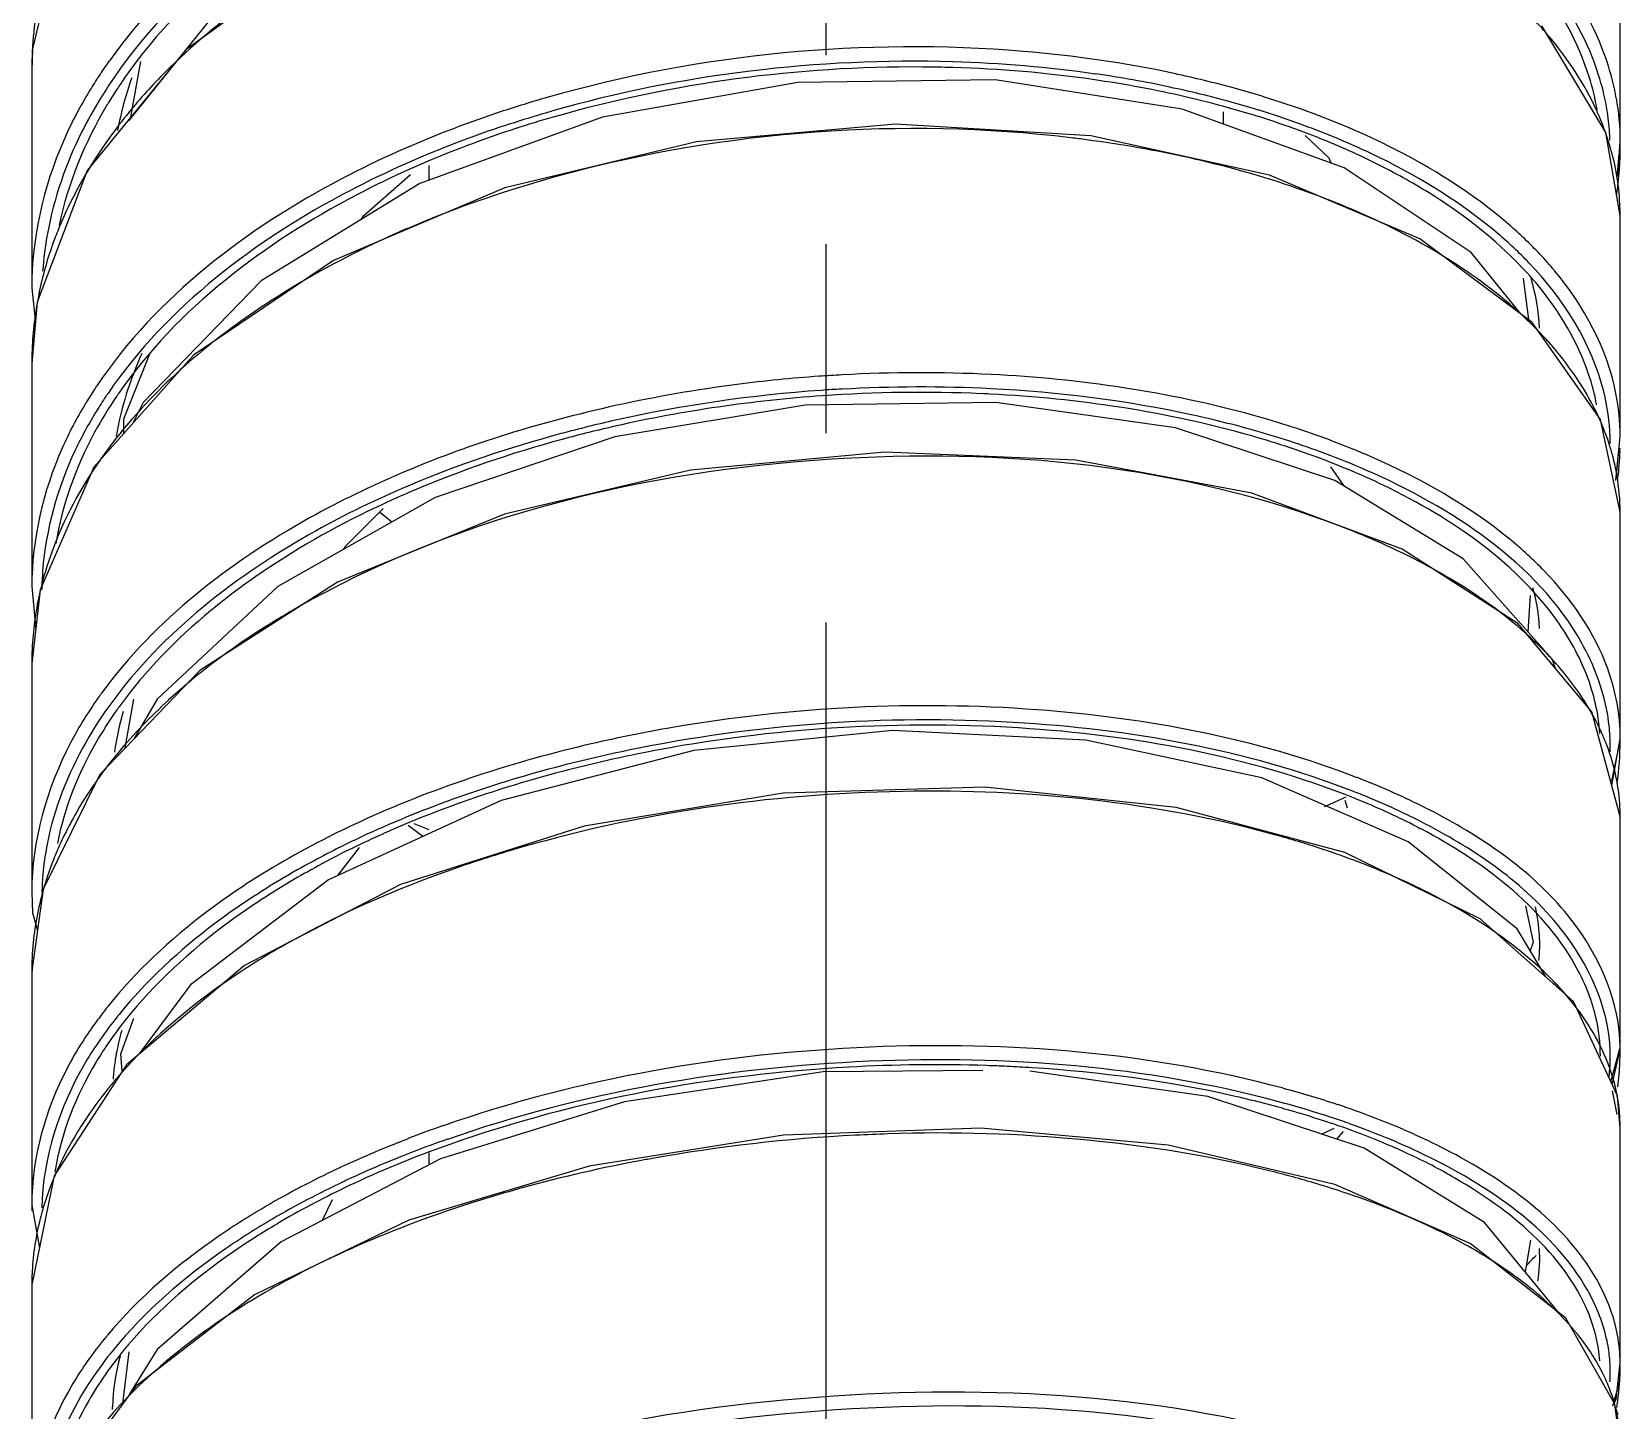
# Model space of a CAD drawing. Header units: millimetres. Extents: x 601 to 1195, y -13 to 407.
# Drawn here: x 716.41 to 727.08, y 341.26 to 350.52 of the extents above; entities that cross this region are included whole.
import ezdxf

# ---------------------------------------------------------------- set-up
doc = ezdxf.new("R2010")
doc.units = ezdxf.units.MM
doc.header["$LTSCALE"] = 0.1
doc.linetypes.add('CENTERX2', pattern=[101.6, 63.5, -12.7, 12.7, -12.7])
doc.layers.add('CENTER', color=1, linetype='CENTERX2')

msp = doc.modelspace()

# ---------------------------------------------------------------- linework, layer by layer
at = {"color": 7, "linetype": 'Continuous'}
for p, q in [((716.633, 351.298), (716.417, 350.402)), ((727.08, 349.777), (727.08, 351.221)), ((718.394, 351.078), (717.448, 350.394)), ((717.694, 350.701), (717.063, 349.917)), ((726.983, 349.839), (726.552, 350.556)), ((716.417, 350.402), (716.413, 350.256)), ((717.448, 350.394), (716.784, 349.585)), ((717.075, 349.932), (717.146, 350.317)), ((716.413, 350.258), (716.413, 348.794)), ((724.138, 349.996), (722.883, 350.192)), ((725.226, 349.601), (724.138, 349.996)), ((724.413, 349.979), (724.413, 349.896)), ((727.079, 349.28), (726.983, 349.839)), ((727.064, 349.548), (727.08, 349.782)), ((727.06, 349.537), (727.073, 349.695)), ((716.784, 349.585), (716.449, 348.7)), ((719.08, 349.617), (719.08, 349.519)), ((726.078, 349.033), (725.226, 349.601)), ((727.079, 347.798), (727.079, 349.281)), ((727.079, 349.28), (727.079, 349.281)), ((726.489, 348.564), (725.734, 349.124)), ((726.409, 348.623), (726.078, 349.033)), ((718.439, 348.98), (717.5, 348.343)), ((726.427, 348.86), (726.463, 348.584)), ((716.413, 348.794), (716.437, 348.561)), ((716.449, 348.7), (716.413, 348.288)), ((726.946, 347.911), (726.489, 348.564)), ((716.413, 348.289), (716.413, 346.788)), ((717.5, 348.343), (716.83, 347.591)), ((722.886, 348.026), (721.607, 348.008)), ((727.079, 347.289), (726.946, 347.911)), ((727.052, 347.508), (727.079, 347.8)), ((727.049, 347.501), (727.071, 347.708)), ((716.83, 347.591), (716.47, 346.768)), ((726.025, 346.977), (725.163, 347.501)), ((719.121, 347.387), (718.065, 346.789)), ((718.83, 347.222), (718.747, 347.289)), ((727.079, 347.268), (727.079, 347.292)), ((727.079, 345.767), (727.079, 347.289)), ((727.079, 345.751), (727.079, 347.27)), ((716.413, 346.791), (716.413, 346.788)), ((716.413, 346.791), (716.44, 346.5)), ((718.465, 346.82), (717.541, 346.227)), ((716.47, 346.768), (716.413, 346.271)), ((726.475, 346.729), (726.459, 346.486)), ((716.413, 346.272), (716.413, 344.735)), ((716.413, 346.256), (716.413, 344.718)), ((717.541, 346.227), (716.869, 345.527)), ((717.04, 345.706), (717.098, 346.033)), ((727.079, 345.245), (726.889, 345.948)), ((727.023, 345.453), (727.079, 345.767)), ((727.024, 345.485), (727.079, 345.751)), ((727.079, 345.751), (727.079, 345.751)), ((720.859, 345.688), (719.566, 345.354)), ((716.869, 345.527), (716.49, 344.757)), ((721.459, 345.402), (720.123, 345.181)), ((719.566, 345.354), (718.405, 344.821)), ((725.23, 345.356), (725.246, 345.303)), ((720.123, 345.181), (718.89, 344.789)), ((719.038, 345.112), (718.941, 345.186)), ((718.979, 345.199), (719.08, 345.159)), ((727.079, 345.227), (727.076, 345.258)), ((727.079, 343.677), (727.079, 345.247)), ((726.387, 344.49), (725.656, 345.076)), ((718.468, 344.85), (718.614, 345.037)), ((726.139, 344.559), (725.23, 345.004)), ((716.49, 344.757), (716.413, 344.207)), ((718.89, 344.789), (717.842, 344.245)), ((716.413, 344.738), (716.418, 344.598)), ((716.413, 344.738), (716.413, 344.735)), ((716.413, 344.728), (716.414, 344.711)), ((716.418, 344.598), (716.451, 344.48)), ((726.765, 344.002), (726.139, 344.559)), ((726.579, 344.168), (726.387, 344.49)), ((716.415, 344.222), (716.413, 344.186)), ((716.413, 344.208), (716.413, 342.62)), ((716.413, 344.208), (716.413, 344.207)), ((727.061, 343.369), (726.765, 344.002)), ((717.011, 343.652), (717.098, 343.891)), ((727.017, 343.464), (727.079, 343.693)), ((727.025, 343.445), (727.079, 343.679)), ((727.079, 343.693), (727.079, 343.693)), ((717.02, 343.535), (717.011, 343.652)), ((727.059, 343.245), (727.027, 343.404)), ((727.079, 343.152), (727.061, 343.369)), ((720.394, 343.33), (719.158, 342.946)), ((725.073, 343.112), (725.159, 343.153)), ((727.079, 341.573), (727.079, 343.16)), ((727.079, 343.152), (727.079, 343.16)), ((725.163, 342.773), (724.044, 343.038)), ((719.158, 342.946), (718.088, 342.388)), ((719.08, 342.987), (719.08, 342.905)), ((726.169, 342.518), (725.359, 343.018)), ((716.564, 342.833), (716.413, 342.101)), ((720.155, 342.898), (718.945, 342.535)), ((726.072, 342.378), (725.163, 342.773)), ((716.413, 342.637), (716.413, 342.636)), ((716.413, 342.636), (716.464, 342.346)), ((716.413, 342.631), (716.413, 342.62)), ((716.413, 342.631), (716.414, 342.615)), ((718.363, 342.531), (718.433, 342.673)), ((718.945, 342.535), (717.909, 342.033)), ((726.67, 341.91), (726.169, 342.518)), ((726.476, 342.4), (726.441, 342.188)), ((718.088, 342.388), (717.254, 341.666)), ((726.715, 341.876), (726.072, 342.378)), ((716.413, 342.101), (716.413, 340.497)), ((717.909, 342.033), (717.109, 341.418)), ((727.044, 341.298), (726.715, 341.876)), ((717.025, 341.304), (717.068, 341.651)), ((717.254, 341.666), (717.068, 341.363)), ((727.052, 341.33), (727.079, 341.576)), ((727.076, 341.454), (727.079, 341.559)), ((727.03, 341.288), (727.076, 341.454)), ((717.109, 341.418), (716.6, 340.725)), ((727.039, 341.306), (727.052, 341.33)), ((727.079, 341.022), (727.044, 341.298)), ((727.066, 341.228), (727.046, 341.284))]:
    msp.add_line(p, q, dxfattribs=at)
for points in [[(722.883, 350.192), (721.557, 350.175), (720.245, 349.942)], [(720.245, 349.942), (719.019, 349.497), (717.954, 348.843)], [(723.524, 349.816), (722.214, 349.894), (720.876, 349.777), (719.59, 349.467), (718.439, 348.98)], [(725.734, 349.124), (724.724, 349.553), (723.524, 349.816)], [(724.963, 349.818), (725.122, 349.669), (725.139, 349.632)], [(718.627, 349.256), (718.643, 349.281), (718.956, 349.557)], [(717.954, 348.843), (717.162, 348.025), (717.09, 347.882)], [(717.032, 347.818), (717.032, 347.917), (717.206, 348.352)], [(721.607, 348.008), (720.328, 347.795), (719.121, 347.387)], [(725.163, 347.501), (724.093, 347.855), (722.886, 348.026)], [(725.615, 347.041), (724.606, 347.416), (723.425, 347.639), (722.142, 347.693), (720.837, 347.571)], [(720.837, 347.571), (719.587, 347.275), (718.465, 346.82)], [(725.135, 347.594), (725.222, 347.468), (725.222, 347.465)], [(718.506, 347.039), (718.517, 347.058), (718.773, 347.315)], [(726.889, 345.948), (726.392, 346.541), (725.615, 347.041)], [(726.644, 346.24), (726.622, 346.302), (726.025, 346.977)], [(718.065, 346.789), (717.256, 346.034), (717.101, 345.769)], [(725.656, 345.076), (724.672, 345.504), (723.49, 345.758), (722.193, 345.822), (720.859, 345.688)], [(725.23, 345.004), (724.097, 345.306), (722.813, 345.443), (721.459, 345.402)], [(718.405, 344.821), (717.478, 344.115), (717.135, 343.651)], [(726.444, 344.645), (726.495, 344.401), (726.474, 344.344)], [(717.842, 344.245), (717.048, 343.578), (716.564, 342.833)], [(722.799, 343.539), (721.728, 343.531), (720.394, 343.33)], [(725.359, 343.018), (724.311, 343.364), (723.116, 343.535)], [(724.044, 343.038), (722.785, 343.152), (721.461, 343.106), (720.155, 342.898)], [(725.218, 343.129), (725.217, 343.127), (725.174, 343.079)]]:
    msp.add_lwpolyline(points, dxfattribs=at)
for centre, radius, start, end in [((718.897, 350.257), 2.484, 172.5844, 178.5152), ((718.884, 350.257), 2.471, 178.5225, 179.9925), ((719.587, 348.43), 3.258, 144.5401, 146.7426), ((722.358, 341.842), 8.475, 81.8741, 88.3689), ((719.461, 348.513), 3.107, 147.2306, 149.3039), ((719.515, 348.478), 3.172, 146.7507, 147.2359), ((719.624, 348.404), 3.153, 145.341, 146.9029), ((719.292, 349.425), 2.342, 160.5088, 169.4908), ((719.987, 347.578), 3.779, 135.177, 140.6257), ((722.338, 341.522), 8.757, 88.2957, 89.6443), ((722.356, 341.901), 8.378, 81.8879, 88.3459), ((722.451, 342.609), 7.663, 79.4125, 81.8442), ((722.47, 342.649), 7.661, 78.0581, 81.852), ((722.61, 343.311), 7.079, 74.6076, 77.981), ((719.518, 348.446), 3.101, 146.7524, 148.5202), ((719.544, 348.456), 3.058, 146.9001, 149.0718), ((722.575, 343.245), 7.015, 74.4539, 79.4493), ((722.607, 343.3), 6.995, 74.6377, 78.0502), ((722.728, 343.749), 6.626, 72.9007, 74.5909), ((722.835, 344.093), 6.265, 70.7617, 72.9055), ((719.728, 347.793), 3.442, 140.6587, 144.2871), ((721.955, 342.739), 7.624, 108.3142, 110.7398), ((722.077, 342.367), 8.016, 105.9119, 108.3124), ((722.08, 342.362), 7.924, 105.9523, 108.341), ((722.733, 343.833), 6.406, 72.6443, 74.4097), ((722.725, 343.74), 6.539, 72.9063, 74.6205), ((722.833, 344.087), 6.176, 70.7374, 72.9113), ((725.275, 349.233), 1.81, 16.8206, 24.2152), ((725.371, 349.724), 1.642, 4.6324, 10.1716), ((725.412, 349.777), 1.668, 0.1764, 10.1433), ((721.96, 342.725), 7.543, 108.3432, 110.6942), ((722.043, 342.547), 7.696, 106.0542, 110.063), ((722.847, 344.194), 6.028, 70.4468, 72.6494), ((723.021, 344.681), 5.511, 67.2446, 70.4632), ((723.062, 344.725), 5.498, 65.749, 70.7961), ((721.906, 342.935), 7.284, 110.0937, 110.7367), ((722.416, 341.575), 8.286, 82.5144, 83.2482), ((723.247, 345.217), 4.929, 63.5305, 67.2491), ((725.384, 349.725), 1.628, 2.1702, 4.6242), ((724.652, 349.762), 2.428, 351.8004, 359.9953), ((723.306, 345.281), 4.891, 63.8025, 65.6845), ((723.541, 345.802), 4.274, 58.1635, 63.5722), ((725.466, 349.279), 1.613, 0.0369, 2.8261), ((719.02, 348.21), 2.618, 157.0446, 159.6254), ((718.897, 348.254), 2.488, 159.5868, 167.8666), ((718.818, 348.738), 2.338, 169.6058, 175.8513), ((721.666, 342.849), 6.908, 113.3053, 113.8522), ((724.722, 347.308), 2.499, 39.8773, 43.3002), ((723.834, 345.659), 3.931, 57.5165, 58.3426), ((718.748, 348.286), 2.335, 168.5424, 177.7113), ((718.807, 348.275), 2.395, 167.922, 168.5687), ((720.819, 344.378), 5.157, 122.8995, 126.0101), ((720.619, 344.657), 4.814, 126.0295, 127.4697), ((718.694, 348.29), 2.281, 177.7517, 180.0221), ((724.794, 346.82), 2.42, 40.6003, 41.9233), ((722.383, 338.576), 9.65, 93.1461, 94.052), ((722.38, 338.69), 9.536, 87.1364, 93.1632), ((719.313, 346.485), 2.966, 146.6062, 148.887), ((719.38, 346.441), 3.047, 146.1464, 146.6142), ((719.366, 346.421), 2.956, 146.1632, 148.459), ((719.434, 346.376), 3.038, 145.7007, 146.1714), ((719.484, 346.371), 3.022, 145.4186, 145.8715), ((722.365, 338.745), 9.385, 93.9761, 102.5096), ((722.363, 338.845), 9.248, 93.9709, 102.6908), ((722.384, 338.588), 9.543, 93.1938, 94.0244), ((722.38, 338.76), 9.334, 87.4944, 94.0398), ((722.381, 338.702), 9.428, 87.1238, 93.2116), ((722.392, 339.138), 8.956, 87.0798, 87.4618), ((719.559, 345.763), 3.278, 140.3267, 143.6666), ((722.96, 341.943), 6.125, 69.5848, 74.2382), ((721.876, 340.53), 7.628, 107.744, 112.8887), ((723.226, 342.661), 5.455, 66.3814, 69.5237), ((725.518, 347.264), 1.564, 14.8682, 18.0215), ((725.549, 347.743), 1.463, 1.4189, 2.0321), ((725.551, 347.743), 1.462, 0.1968, 1.4189), ((719.416, 345.869), 3.1, 143.6856, 145.0619), ((723.218, 342.644), 5.378, 66.3882, 69.5548), ((723.235, 342.747), 5.233, 66.4477, 68.9116), ((725.575, 347.279), 1.505, 9.8814, 14.8755), ((724.825, 347.782), 2.255, 353.209, 357.8405), ((724.838, 347.781), 2.241, 357.846, 358.402), ((723.39, 343.106), 4.843, 64.8515, 66.4365), ((725.621, 347.287), 1.458, 0.0793, 9.8675), ((723.283, 342.159), 5.388, 66.8289, 68.981), ((718.714, 346.235), 2.305, 160.0587, 166.8596), ((718.61, 346.734), 2.13, 175.6577, 179.0334), ((718.563, 346.27), 2.15, 168.0859, 177.9517), ((718.609, 346.261), 2.197, 167.7204, 168.1065), ((718.622, 346.258), 2.21, 166.9062, 167.72), ((721.056, 341.653), 5.756, 118.7373, 121.3405), ((718.526, 346.273), 2.113, 177.9906, 180.0112), ((719.281, 344.33), 2.966, 143.9794, 144.3373), ((719.86, 343.259), 3.749, 132.4407, 136.0516), ((718.91, 345.414), 1.959, 164.0703, 172.2545), ((719.36, 344.277), 2.912, 144.1462, 144.6059), ((725.695, 345.712), 1.318, 2.9977, 10.3262), ((725.739, 345.767), 1.341, 0.0474, 10.2925), ((719.599, 343.51), 3.387, 136.0424, 140.4351), ((725.499, 345.152), 1.597, 25.838, 27.3525), ((725.561, 345.181), 1.528, 21.5645, 25.8551), ((725.611, 345.201), 1.475, 20.5502, 21.5434), ((725.707, 345.713), 1.305, 359.8336, 2.9812), ((725.705, 345.713), 1.308, 358.5769, 359.8338), ((725.013, 345.751), 2.066, 352.0791, 359.9764), ((723.364, 340.457), 5.413, 68.0823, 68.8858), ((723.366, 340.469), 5.305, 67.9556, 68.7934), ((723.407, 340.564), 5.297, 67.8615, 68.0802), ((723.047, 350.176), 5.276, 292.8147, 294.0829), ((723.109, 350.036), 5.122, 294.0868, 294.563), ((723.371, 340.558), 5.18, 67.711, 68.1503), ((725.786, 345.246), 1.293, 0.0416, 3.8205), ((718.851, 344.04), 2.468, 150.5059, 154.4478), ((721.4, 339.168), 6.652, 114.3353, 116.4097), ((723.82, 341.53), 4.108, 62.1121, 62.5367), ((718.482, 344.676), 2.003, 167.7138, 175.2104), ((718.713, 344.106), 2.316, 154.4575, 158.228), ((721.407, 339.157), 6.569, 114.3761, 116.4755), ((721.441, 339.155), 6.543, 114.0474, 116.0488), ((722.969, 338.618), 6.747, 74.1004, 74.5308), ((722.992, 338.7), 6.662, 73.8737, 74.0999), ((723.093, 339.038), 6.309, 71.0044, 73.8984), ((718.576, 344.16), 2.168, 158.2018, 165.2593), ((720.931, 340.063), 5.545, 117.9603, 123.0566), ((721.225, 339.522), 6.161, 116.4812, 118.0201), ((721.254, 339.537), 6.118, 116.0432, 118.4862), ((720.941, 340.106), 5.468, 118.446, 122.9488), ((718.444, 344.68), 1.964, 175.2351, 178.3035), ((718.409, 344.202), 1.996, 165.9771, 177.2181), ((718.49, 344.184), 2.079, 165.3086, 166.0286), ((725.442, 344.386), 1.097, 3.1133, 13.2684), ((725.468, 344.389), 1.071, 354.0829, 3.0398), ((718.339, 344.208), 1.926, 177.2958, 180.0259), ((725.111, 342.665), 2.118, 41.6236, 44.5981), ((725.198, 342.744), 2.001, 40.9105, 41.6015), ((719.164, 342.181), 2.866, 141.7584, 144.3039), ((719.247, 342.116), 2.972, 141.3661, 141.7712), ((719.304, 342.046), 2.968, 140.9519, 141.3589), ((725.79, 343.635), 1.156, 0.0295, 13.4621), ((718.762, 343.328), 1.81, 164.6211, 169.3849), ((725.194, 343.676), 1.885, 358.0482, 0.0301), ((718.705, 343.338), 1.753, 170.4369, 174.0387), ((718.726, 343.335), 1.774, 169.3996, 170.4411), ((722.492, 333.53), 10.048, 87.319, 88.1091), ((725.853, 343.636), 1.16, 353.1606, 0.2576), ((725.858, 343.636), 1.155, 0.2688, 1.8568), ((725.177, 343.677), 1.902, 352.5141, 357.5334), ((725.191, 343.676), 1.888, 357.541, 358.0485), ((719.293, 341.5), 3.047, 138.948, 140.4245), ((718.687, 343.34), 1.734, 174.0437, 175.3482), ((722.5, 333.701), 9.877, 86.3513, 87.3197), ((719.095, 341.661), 2.791, 140.3738, 145.7761), ((723.138, 337.143), 6.497, 71.6612, 75.0157), ((725.932, 343.159), 1.147, 0.0433, 10.0457), ((723.13, 337.133), 6.414, 71.6668, 75.1025), ((723.193, 337.421), 6.083, 71.3524, 73.6634), ((723.289, 337.611), 6.006, 71.0713, 71.6255), ((723.335, 337.746), 5.863, 70.4703, 71.0715), ((723.487, 338.166), 5.416, 67.3666, 70.5044), ((721.78, 335.714), 7.897, 109.2451, 111.0833), ((723.301, 337.747), 5.74, 70.7628, 71.3359), ((723.283, 337.608), 5.915, 71.0661, 71.6291), ((723.344, 337.87), 5.61, 70.226, 70.7626), ((723.33, 337.744), 5.772, 70.4533, 71.0664), ((723.491, 338.268), 5.186, 67.0489, 70.2617), ((723.484, 338.167), 5.321, 67.2923, 70.4889), ((723.696, 338.673), 4.868, 65.681, 67.3409), ((721.521, 336.376), 7.185, 111.0528, 114.9595), ((721.784, 335.715), 7.802, 109.3131, 111.1093), ((721.818, 335.704), 7.785, 109.4911, 110.2807), ((722.491, 332.304), 10.815, 92.891, 100.2296), ((722.506, 332.131), 10.988, 91.7983, 92.9244), ((722.5, 332.692), 10.428, 84.6104, 91.8626), ((722.565, 333.505), 9.612, 83.5351, 84.5405), ((723.704, 338.778), 4.633, 65.1136, 67.0251), ((723.694, 338.675), 4.771, 65.5844, 67.2653), ((723.918, 339.157), 4.335, 62.2075, 65.7169), ((721.56, 336.375), 7.067, 110.2061, 115.5495), ((721.53, 336.362), 7.107, 111.0791, 114.9538), ((722.294, 333.356), 9.745, 100.7116, 105.7236), ((722.418, 332.749), 10.364, 100.2697, 100.7642), ((723.906, 339.137), 4.263, 62.3084, 65.615), ((721.052, 337.367), 6.089, 115.2039, 120.2325), ((721.318, 336.823), 6.694, 115.001, 115.2807), ((721.05, 337.443), 5.883, 115.552, 120.5269), ((721.331, 336.802), 6.624, 114.9947, 115.278), ((722.056, 334.227), 8.842, 105.7704, 107.7534), ((723.162, 336.509), 6.546, 73.1693, 73.6948), ((723.218, 336.692), 6.354, 72.3539, 73.1707), ((723.382, 337.198), 5.822, 69.3463, 72.3871), ((717.509, 342.621), 1.096, 180.0876, 181.2039), ((718.344, 342.065), 1.935, 162.4936, 164.1336), ((718.224, 342.095), 1.811, 166.2388, 177.6166), ((718.302, 342.077), 1.891, 164.132, 166.2731), ((724.906, 343.761), 2.174, 315.1717, 317.7094), ((725.593, 342.283), 0.946, 350.3603, 3.6528), ((721.083, 336.657), 6.222, 116.2687, 117.362), ((718.178, 342.099), 1.765, 177.683, 179.939), ((724.765, 339.945), 2.735, 51.8521, 54.8873), ((719.082, 339.957), 2.815, 140.2054, 140.7915), ((725.569, 340.78), 1.573, 33.566, 38.9749), ((726.04, 341.572), 1.039, 0.266, 10.556), ((719.162, 339.908), 2.76, 139.5931, 141.3218), ((725.991, 341.514), 1.022, 4.1685, 10.5937), ((719.759, 338.69), 3.79, 129.6209, 131.0529), ((725.739, 340.893), 1.368, 27.8451, 33.5599), ((726.003, 341.515), 1.01, 359.8281, 4.1527), ((725.357, 341.555), 1.722, 352.1277, 0.0555), ((725.823, 340.938), 1.273, 27.0361, 27.7813), ((725.88, 340.967), 1.209, 21.5449, 27.0745), ((725.999, 341.515), 1.014, 356.2337, 359.8247), ((718.518, 341.214), 1.566, 177.5833, 178.2087), ((725.339, 341.557), 1.74, 350.7445, 352.1275)]:
    msp.add_arc(centre, radius, start, end, dxfattribs=at)
for points, knots in [([(719.615, 352.124), (719.33, 352.029), (718.325, 351.628), (717.39, 350.961), (716.934, 350.32)], [0, 0, 0, 0, 0.276064, 1, 1, 1, 1]), ([(719.647, 352.032), (719.353, 351.935), (718.323, 351.522), (717.365, 350.82), (716.924, 350.147)], [0, 0, 0, 0, 0.277734, 1, 1, 1, 1]), ([(719.652, 351.988), (719.372, 351.894), (718.386, 351.496), (717.469, 350.832), (717.03, 350.197)], [0, 0, 0, 0, 0.276489, 1, 1, 1, 1]), ([(726.59, 350.498), (726.524, 350.576), (726.218, 350.894), (725.846, 351.143), (725.546, 351.3)], [0, 0, 0, 0, 0.231018, 1, 1, 1, 1]), ([(726.924, 349.989), (726.912, 350.065), (726.836, 350.379), (726.673, 350.668), (726.521, 350.86)], [0, 0, 0, 0, 0.239229, 1, 1, 1, 1]), ([(726.987, 350.014), (726.974, 350.085), (726.901, 350.379), (726.752, 350.651), (726.614, 350.834)], [0, 0, 0, 0, 0.240033, 1, 1, 1, 1]), ([(727.053, 350.07), (727.04, 350.143), (726.967, 350.441), (726.816, 350.718), (726.676, 350.904)], [0, 0, 0, 0, 0.240102, 1, 1, 1, 1]), ([(724.084, 350.236), (723.75, 350.307), (722.353, 350.506), (720.907, 350.369), (719.88, 350.076)], [0, 0, 0, 0, 0.242144, 1, 1, 1, 1]), ([(716.789, 350.099), (716.728, 349.997), (716.518, 349.592), (716.413, 349.131), (716.413, 348.794)], [0, 0, 0, 0, 0.261115, 1, 1, 1, 1]), ([(716.873, 350.066), (716.829, 349.994), (716.67, 349.71), (716.561, 349.397), (716.518, 349.16)], [0, 0, 0, 0, 0.258938, 1, 1, 1, 1]), ([(719.255, 349.869), (718.996, 349.771), (718.089, 349.369), (717.25, 348.735), (716.85, 348.138)], [0, 0, 0, 0, 0.278341, 1, 1, 1, 1]), ([(723.39, 349.804), (722.257, 349.938), (720.702, 349.826), (719.271, 349.339), (718.933, 349.193)], [0, 0, 0, 0, 0.756244, 1, 1, 1, 1]), ([(719.295, 349.781), (719.04, 349.685), (718.148, 349.291), (717.323, 348.671), (716.925, 348.087)], [0, 0, 0, 0, 0.27803, 1, 1, 1, 1]), ([(725.271, 349.326), (725.138, 349.382), (724.564, 349.599), (723.96, 349.729), (723.495, 349.79)], [0, 0, 0, 0, 0.234986, 1, 1, 1, 1]), ([(719.327, 349.747), (719.077, 349.653), (718.201, 349.265), (717.39, 348.658), (716.995, 348.086)], [0, 0, 0, 0, 0.277719, 1, 1, 1, 1]), ([(726.466, 348.964), (726.401, 349.032), (726.101, 349.312), (725.748, 349.53), (725.465, 349.67)], [0, 0, 0, 0, 0.230759, 1, 1, 1, 1]), ([(726.54, 349.022), (726.474, 349.092), (726.171, 349.38), (725.811, 349.605), (725.523, 349.748)], [0, 0, 0, 0, 0.230628, 1, 1, 1, 1]), ([(726.53, 348.809), (726.482, 348.867), (726.265, 349.105), (726.005, 349.303), (725.796, 349.433)], [0, 0, 0, 0, 0.233395, 1, 1, 1, 1]), ([(726.594, 348.437), (726.55, 348.486), (726.353, 348.688), (726.127, 348.86), (725.945, 348.975)], [0, 0, 0, 0, 0.235587, 1, 1, 1, 1]), ([(727.012, 347.795), (727.008, 347.897), (726.947, 348.332), (726.697, 348.724), (726.466, 348.964)], [0, 0, 0, 0, 0.235078, 1, 1, 1, 1]), ([(727.079, 347.8), (727.079, 347.896), (727.04, 348.299), (726.836, 348.675), (726.639, 348.91)], [0, 0, 0, 0, 0.238255, 1, 1, 1, 1]), ([(726.921, 348.011), (726.908, 348.081), (726.832, 348.37), (726.674, 348.633), (726.53, 348.809)], [0, 0, 0, 0, 0.237862, 1, 1, 1, 1]), ([(717.69, 348.478), (717.628, 348.43), (717.393, 348.241), (717.178, 348.027), (717.036, 347.855)], [0, 0, 0, 0, 0.260293, 1, 1, 1, 1]), ([(721.701, 348.202), (721.517, 348.189), (720.79, 348.116), (720.07, 347.961), (719.551, 347.795)], [0, 0, 0, 0, 0.253655, 1, 1, 1, 1]), ([(725.134, 347.772), (724.965, 347.835), (724.226, 348.072), (723.45, 348.184), (722.856, 348.214)], [0, 0, 0, 0, 0.233165, 1, 1, 1, 1]), ([(716.982, 348.066), (716.929, 347.989), (716.742, 347.683), (716.617, 347.338), (716.574, 347.078)], [0, 0, 0, 0, 0.26178, 1, 1, 1, 1]), ([(725.118, 347.63), (724.95, 347.695), (724.215, 347.938), (723.441, 348.052), (722.848, 348.082)], [0, 0, 0, 0, 0.2323, 1, 1, 1, 1]), ([(724.624, 347.838), (724.487, 347.876), (723.906, 348.021), (723.309, 348.095), (722.854, 348.118)], [0, 0, 0, 0, 0.238567, 1, 1, 1, 1]), ([(716.773, 348.018), (716.715, 347.922), (716.515, 347.542), (716.414, 347.108), (716.413, 346.791)], [0, 0, 0, 0, 0.262028, 1, 1, 1, 1]), ([(716.847, 347.967), (716.795, 347.883), (716.613, 347.55), (716.507, 347.174), (716.486, 346.895)], [0, 0, 0, 0, 0.261338, 1, 1, 1, 1]), ([(720.332, 347.907), (720.21, 347.879), (719.737, 347.763), (719.273, 347.607), (718.939, 347.465)], [0, 0, 0, 0, 0.256378, 1, 1, 1, 1]), ([(720.332, 347.867), (720.212, 347.84), (719.749, 347.725), (719.295, 347.57), (718.968, 347.431)], [0, 0, 0, 0, 0.256387, 1, 1, 1, 1]), ([(725.216, 347.188), (724.129, 347.606), (721.706, 347.84), (719.337, 347.276), (718.288, 346.7)], [0, 0, 0, 0, 0.49297, 1, 1, 1, 1]), ([(726.571, 346.893), (726.498, 346.969), (726.153, 347.283), (725.741, 347.515), (725.411, 347.659)], [0, 0, 0, 0, 0.226445, 1, 1, 1, 1]), ([(718.909, 347.557), (718.694, 347.466), (717.937, 347.101), (717.24, 346.566), (716.882, 346.074)], [0, 0, 0, 0, 0.27732, 1, 1, 1, 1]), ([(726.991, 345.949), (726.962, 346.11), (726.672, 346.856), (725.939, 347.323), (725.372, 347.572)], [0, 0, 0, 0, 0.20952, 1, 1, 1, 1]), ([(718.939, 347.465), (718.727, 347.375), (717.982, 347.014), (717.295, 346.487), (716.943, 346.002)], [0, 0, 0, 0, 0.277278, 1, 1, 1, 1]), ([(718.968, 347.431), (718.868, 347.388), (718.487, 347.215), (718.123, 347.004), (717.871, 346.824)], [0, 0, 0, 0, 0.260819, 1, 1, 1, 1]), ([(726.855, 346.194), (726.805, 346.323), (726.485, 346.894), (725.908, 347.273), (725.448, 347.489)], [0, 0, 0, 0, 0.214066, 1, 1, 1, 1]), ([(726.721, 346.186), (726.647, 346.279), (726.273, 346.672), (725.79, 346.946), (725.403, 347.112)], [0, 0, 0, 0, 0.221017, 1, 1, 1, 1]), ([(727.058, 346.007), (727.044, 346.085), (726.954, 346.415), (726.752, 346.706), (726.571, 346.893)], [0, 0, 0, 0, 0.233739, 1, 1, 1, 1]), ([(717.871, 346.824), (717.783, 346.762), (717.462, 346.516), (717.174, 346.223), (717, 345.982)], [0, 0, 0, 0, 0.265795, 1, 1, 1, 1]), ([(718.061, 346.569), (717.994, 346.528), (717.738, 346.365), (717.496, 346.178), (717.33, 346.026)], [0, 0, 0, 0, 0.260183, 1, 1, 1, 1]), ([(716.871, 346.059), (716.798, 345.957), (716.548, 345.559), (716.413, 345.082), (716.413, 344.738)], [0, 0, 0, 0, 0.266607, 1, 1, 1, 1]), ([(716.943, 346.002), (716.891, 345.931), (716.708, 345.655), (716.577, 345.341), (716.525, 345.102)], [0, 0, 0, 0, 0.262821, 1, 1, 1, 1]), ([(716.986, 345.963), (716.936, 345.893), (716.757, 345.616), (716.632, 345.303), (716.585, 345.065)], [0, 0, 0, 0, 0.262724, 1, 1, 1, 1]), ([(725.285, 345.415), (724.562, 345.695), (722.918, 345.984), (721.266, 345.865), (720.421, 345.69)], [0, 0, 0, 0, 0.473272, 1, 1, 1, 1]), ([(725.314, 345.506), (724.63, 345.77), (723.082, 346.06), (721.521, 345.982), (720.715, 345.843)], [0, 0, 0, 0, 0.472653, 1, 1, 1, 1]), ([(720.715, 345.843), (720.532, 345.812), (719.83, 345.67), (719.142, 345.448), (718.659, 345.229)], [0, 0, 0, 0, 0.259335, 1, 1, 1, 1]), ([(725.299, 345.366), (724.585, 345.652), (722.95, 345.948), (721.307, 345.834), (720.463, 345.662)], [0, 0, 0, 0, 0.471928, 1, 1, 1, 1]), ([(720.421, 345.69), (720.268, 345.659), (719.679, 345.522), (719.103, 345.325), (718.696, 345.14)], [0, 0, 0, 0, 0.258837, 1, 1, 1, 1]), ([(720.463, 345.662), (720.314, 345.631), (719.738, 345.499), (719.175, 345.309), (718.775, 345.131)], [0, 0, 0, 0, 0.258529, 1, 1, 1, 1]), ([(724.769, 345.12), (723.957, 345.345), (722.208, 345.518), (720.473, 345.269), (719.621, 345.015)], [0, 0, 0, 0, 0.486395, 1, 1, 1, 1]), ([(727.079, 343.693), (727.079, 343.998), (726.769, 344.693), (726.171, 345.094), (725.821, 345.278)], [0, 0, 0, 0, 0.435355, 1, 1, 1, 1]), ([(727.012, 343.673), (727.002, 343.968), (726.69, 344.631), (726.112, 345.017), (725.773, 345.194)], [0, 0, 0, 0, 0.435816, 1, 1, 1, 1]), ([(726.914, 343.904), (726.885, 344.025), (726.658, 344.572), (726.148, 344.947), (725.742, 345.162)], [0, 0, 0, 0, 0.212907, 1, 1, 1, 1]), ([(719.621, 345.015), (719.488, 344.975), (718.982, 344.811), (718.492, 344.597), (718.15, 344.405)], [0, 0, 0, 0, 0.261249, 1, 1, 1, 1]), ([(717.851, 344.79), (717.759, 344.729), (717.421, 344.492), (717.114, 344.208), (716.925, 343.972)], [0, 0, 0, 0, 0.267064, 1, 1, 1, 1]), ([(717.906, 344.711), (717.816, 344.652), (717.486, 344.422), (717.185, 344.145), (716.999, 343.916)], [0, 0, 0, 0, 0.266789, 1, 1, 1, 1]), ([(717.967, 344.695), (717.87, 344.632), (717.517, 344.385), (717.198, 344.084), (717.007, 343.834)], [0, 0, 0, 0, 0.268387, 1, 1, 1, 1]), ([(726.619, 344.152), (726.573, 344.199), (726.366, 344.391), (726.129, 344.549), (725.94, 344.655)], [0, 0, 0, 0, 0.231681, 1, 1, 1, 1]), ([(718.15, 344.405), (718.035, 344.341), (717.616, 344.087), (717.231, 343.771), (716.995, 343.501)], [0, 0, 0, 0, 0.269432, 1, 1, 1, 1]), ([(716.986, 343.899), (716.908, 343.802), (716.64, 343.423), (716.487, 342.956), (716.48, 342.617)], [0, 0, 0, 0, 0.270211, 1, 1, 1, 1]), ([(716.836, 343.854), (716.768, 343.76), (716.537, 343.393), (716.413, 342.954), (716.413, 342.637)], [0, 0, 0, 0, 0.267505, 1, 1, 1, 1]), ([(717.007, 343.834), (716.949, 343.758), (716.746, 343.462), (716.609, 343.118), (716.568, 342.857)], [0, 0, 0, 0, 0.266043, 1, 1, 1, 1]), ([(724.818, 343.42), (723.92, 343.661), (721.994, 343.814), (720.094, 343.489), (719.177, 343.169)], [0, 0, 0, 0, 0.489125, 1, 1, 1, 1]), ([(724.779, 343.332), (723.891, 343.569), (721.988, 343.717), (720.11, 343.395), (719.204, 343.077)], [0, 0, 0, 0, 0.489114, 1, 1, 1, 1]), ([(722.823, 343.573), (722.516, 343.583), (721.298, 343.567), (720.078, 343.347), (719.22, 343.043)], [0, 0, 0, 0, 0.252643, 1, 1, 1, 1]), ([(724.904, 343.259), (724.769, 343.299), (724.186, 343.449), (723.587, 343.529), (723.128, 343.558)], [0, 0, 0, 0, 0.235026, 1, 1, 1, 1]), ([(725, 342.791), (724.895, 342.822), (724.451, 342.94), (723.996, 343.017), (723.648, 343.056)], [0, 0, 0, 0, 0.237505, 1, 1, 1, 1]), ([(727.062, 341.762), (727.04, 341.879), (726.838, 342.42), (726.336, 342.783), (725.94, 342.992)], [0, 0, 0, 0, 0.210014, 1, 1, 1, 1]), ([(726.995, 341.702), (726.974, 341.817), (726.774, 342.35), (726.278, 342.707), (725.887, 342.912)], [0, 0, 0, 0, 0.209759, 1, 1, 1, 1]), ([(726.943, 341.589), (726.935, 341.702), (726.798, 342.232), (726.334, 342.606), (725.969, 342.817)], [0, 0, 0, 0, 0.212721, 1, 1, 1, 1]), ([(717.986, 342.628), (717.879, 342.565), (717.49, 342.32), (717.134, 342.017), (716.919, 341.759)], [0, 0, 0, 0, 0.270582, 1, 1, 1, 1]), ([(719.36, 342.648), (719.269, 342.619), (718.918, 342.5), (718.576, 342.357), (718.33, 342.236)], [0, 0, 0, 0, 0.258461, 1, 1, 1, 1]), ([(726.339, 342.182), (726.275, 342.227), (725.99, 342.411), (725.68, 342.554), (725.436, 342.646)], [0, 0, 0, 0, 0.229914, 1, 1, 1, 1]), ([(718.032, 342.544), (717.923, 342.48), (717.532, 342.233), (717.175, 341.925), (716.961, 341.664)], [0, 0, 0, 0, 0.271112, 1, 1, 1, 1]), ([(718.062, 342.51), (717.962, 342.451), (717.598, 342.22), (717.265, 341.937), (717.061, 341.697)], [0, 0, 0, 0, 0.269644, 1, 1, 1, 1]), ([(718.224, 342.182), (718.142, 342.14), (717.834, 341.971), (717.541, 341.774), (717.342, 341.609)], [0, 0, 0, 0, 0.263548, 1, 1, 1, 1]), ([(716.901, 341.737), (716.823, 341.642), (716.562, 341.278), (716.414, 340.825), (716.413, 340.498)], [0, 0, 0, 0, 0.272152, 1, 1, 1, 1]), ([(716.961, 341.664), (716.909, 341.6), (716.724, 341.351), (716.587, 341.065), (716.531, 340.844)], [0, 0, 0, 0, 0.266364, 1, 1, 1, 1]), ([(717.008, 341.633), (716.96, 341.574), (716.792, 341.344), (716.664, 341.082), (716.608, 340.88)], [0, 0, 0, 0, 0.265149, 1, 1, 1, 1]), ([(725.244, 341.002), (724.144, 341.351), (721.753, 341.511), (719.404, 341.027), (718.33, 340.515)], [0, 0, 0, 0, 0.492349, 1, 1, 1, 1]), ([(725.22, 340.911), (724.132, 341.258), (721.764, 341.417), (719.437, 340.937), (718.372, 340.43)], [0, 0, 0, 0, 0.491901, 1, 1, 1, 1])]:
    msp.add_open_spline(points, degree=3, knots=knots, dxfattribs=at)
for points in [[(717.889, 350.734), (717.683, 350.586), (717.486, 350.422), (717.307, 350.242)], [(726.926, 349.976), (726.841, 350.165), (726.724, 350.341), (726.59, 350.498)], [(722.599, 350.314), (721.693, 350.34), (720.773, 350.231), (719.902, 349.982)], [(722.392, 350.279), (721.559, 350.284), (720.716, 350.173), (719.915, 349.942)], [(716.92, 350.027), (716.771, 349.777), (716.656, 349.501), (716.596, 349.215)], [(725.523, 349.748), (725.321, 349.849), (725.112, 349.935), (724.899, 350.009)], [(716.933, 349.802), (716.806, 349.625), (716.695, 349.432), (716.609, 349.231)], [(727.077, 349.359), (727.071, 349.494), (727.047, 349.628), (727.008, 349.757)], [(725.897, 349.005), (725.698, 349.128), (725.487, 349.234), (725.271, 349.326)], [(718.873, 349.167), (718.577, 349.036), (718.289, 348.884), (718.018, 348.708)], [(726.538, 348.525), (726.533, 348.638), (726.513, 348.751), (726.481, 348.859)], [(726.79, 348.185), (726.741, 348.258), (726.688, 348.328), (726.631, 348.395)], [(717.152, 348.354), (717.071, 348.177), (717.012, 347.989), (716.98, 347.797)], [(727.005, 347.748), (726.955, 347.902), (726.88, 348.05), (726.79, 348.185)], [(716.875, 347.644), (716.74, 347.452), (716.627, 347.242), (716.547, 347.021)], [(726.538, 346.509), (726.534, 346.601), (726.518, 346.693), (726.493, 346.782)], [(726.917, 345.886), (726.863, 345.992), (726.796, 346.092), (726.721, 346.186)], [(726.943, 345.803), (726.934, 345.936), (726.903, 346.069), (726.855, 346.194)], [(727.076, 345.332), (727.068, 345.464), (727.038, 345.596), (726.992, 345.719)], [(716.988, 345.668), (716.881, 345.539), (716.784, 345.401), (716.702, 345.255)], [(725.773, 345.194), (725.638, 345.265), (725.499, 345.329), (725.357, 345.386)], [(725.821, 345.278), (725.685, 345.349), (725.545, 345.413), (725.403, 345.471)], [(725.715, 345.176), (725.591, 345.24), (725.465, 345.298), (725.336, 345.351)], [(718.441, 345.126), (718.239, 345.025), (718.041, 344.913), (717.851, 344.79)], [(725.604, 344.823), (725.454, 344.89), (725.301, 344.95), (725.147, 345.003)], [(725.94, 344.655), (725.83, 344.716), (725.718, 344.772), (725.604, 344.823)], [(726.983, 343.623), (726.918, 343.78), (726.821, 343.925), (726.71, 344.054)], [(727.062, 343.359), (727.046, 343.45), (727.019, 343.539), (726.983, 343.623)], [(716.787, 343.231), (716.665, 343.051), (716.564, 342.854), (716.499, 342.647)], [(725.969, 342.817), (725.867, 342.877), (725.761, 342.931), (725.654, 342.981)], [(718.503, 342.791), (718.342, 342.715), (718.185, 342.633), (718.032, 342.544)], [(726.792, 341.769), (726.693, 341.891), (726.578, 341.999), (726.455, 342.096)], [(717.27, 341.547), (717.125, 341.422), (716.99, 341.284), (716.87, 341.134)], [(717.006, 341.622), (716.977, 341.511), (716.959, 341.395), (716.954, 341.28)], [(727.066, 341.189), (727.054, 341.265), (727.033, 341.34), (727.005, 341.411)]]:
    msp.add_open_spline(points, degree=3, dxfattribs=at)
at = {"layer": 'CENTER'}
msp.add_line((721.746, 387.189), (721.746, 82.203), dxfattribs=at)

doc.saveas('drawing.dxf')
